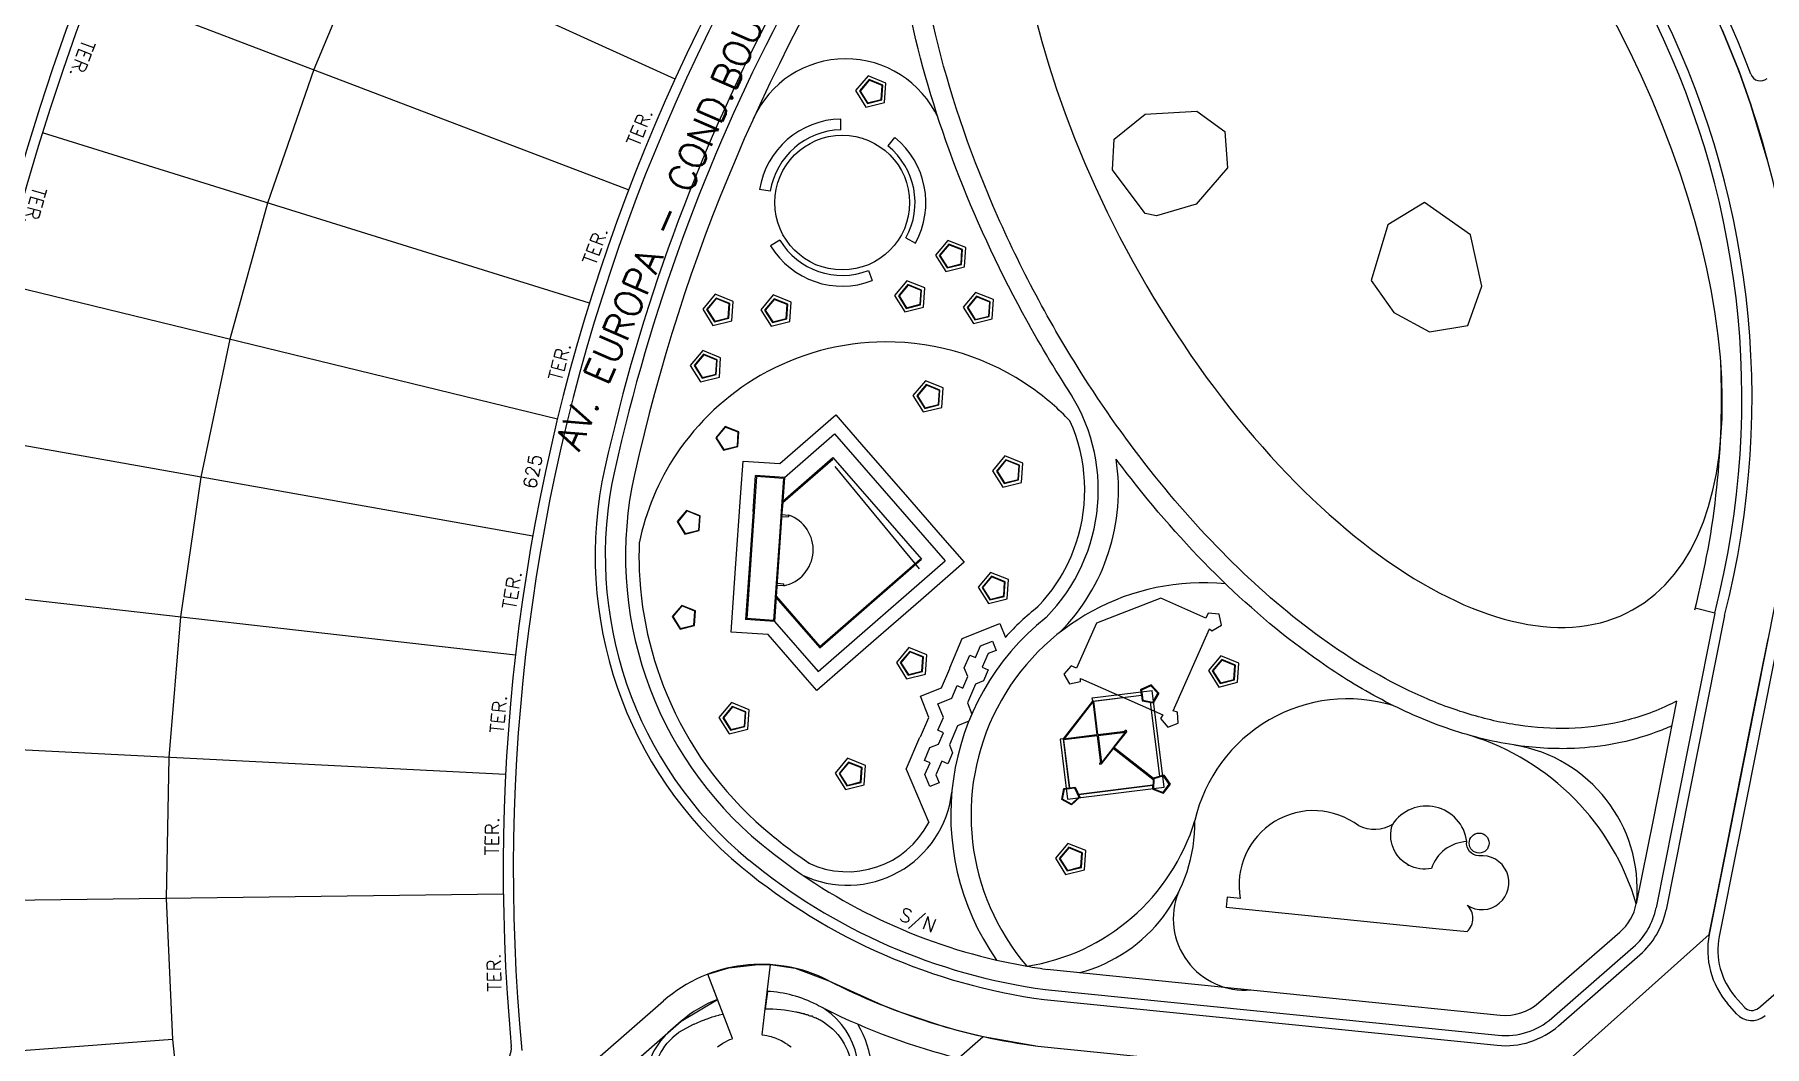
# Model space of a CAD drawing. Extents: x 714896 to 749292, y 8417558 to 8447149.
# Drawn here: x 742034.9 to 742291.4, y 8429512.2 to 8429662.3 of the extents above; entities that cross this region are included whole.
import ezdxf

# ---------------------------------------------------------------- set-up
doc = ezdxf.new("R2010")
doc.units = 0
doc.header["$MEASUREMENT"] = 0
for name, color, linetype in [('LOTE', 7, 'CONTINUOUS'), ('NUM-PORTA', 7, 'CONTINUOUS'), ('QUADRA', 6, 'CONTINUOUS'), ('REFERENCIA', 7, 'CONTINUOUS'), ('TEXTO', 7, 'CONTINUOUS'), ('TEXTODERUA', 3, 'CONTINUOUS')]:
    doc.layers.add(name, color=color, linetype=linetype)
doc.styles.add('ROMANS', font='ROMANS.SHX', dxfattribs={"height": 1.5})

msp = doc.modelspace()

# ---------------------------------------------------------------- linework, layer by layer
at = {"layer": 'LOTE'}
for p, q in [((742290.57, 8429517.9), (742374.78, 8429591.29)), ((742295.32, 8429581.73), (742287.39, 8429541.85)), ((742284.09, 8429576.49), (742277.87, 8429545.24)), ((742277.87, 8429545.24), (742275.39, 8429532.78)), ((742287.45, 8429542.14), (742284.74, 8429528.52)), ((742259.93, 8429516.4), (742271.99, 8429526.91)), ((742184.74, 8429520.65), (742251.97, 8429513.86)), ((742288.45, 8429518.05), (742287.12, 8429519.57))]:
    msp.add_line(p, q, dxfattribs=at)
msp.add_lwpolyline([(742096.09, 8429847.76, 0.427768), (742091.75, 8429847.96, 0.127887), (741978.39, 8429664.51, 0.419732), (741980.43, 8429660.74), (742022.72, 8429648.57, 0.408083), (742026.41, 8429650.56, -0.125986), (742124.85, 8429810.42, 0.399246), (742125.03, 8429814.55)], format="xyb", close=True, dxfattribs=at)
for points in [[(742156.51, 8429778.43), (742142.31, 8429763.91), (742128.24, 8429747.56), (742115.61, 8429730.85), (742104.06, 8429713.39), (742093.63, 8429695.23), (742084.36, 8429676.46), (742076.28, 8429657.14), (742069.43, 8429637.35), (742063.84, 8429617.17), (742059.53, 8429596.68), (742056.51, 8429575.96), (742054.79, 8429555.09), (742054.39, 8429534.15), (742055.31, 8429513.23), (742057.53, 8429492.41), (742061.06, 8429471.77)], [(742129.86, 8429655.74), (742052.5, 8429690.96)], [(742043.58, 8429669.62), (742122.99, 8429639.31)], [(742117.17, 8429622.49), (742036.01, 8429647.75)], [(742029.83, 8429625.45), (742112.42, 8429605.34)], [(742108.75, 8429587.92), (742025.07, 8429602.81)], [(742021.73, 8429579.91), (742106.19, 8429570.3)], [(742104.73, 8429552.56), (742019.84, 8429556.85)], [(742104.39, 8429534.77), (742019.4, 8429533.72)], [(742055.31, 8429513.23), (742020.41, 8429510.6)]]:
    msp.add_lwpolyline(points, dxfattribs=at)
for centre, radius, start, end in [((742387.82, 8429538.26), 368.45, 134.1444, 193.7819), ((742387.82, 8429538.26), 283.45, 134.9929, 185.273), ((742159.72, 8429608.33), 128.37, 345.6402, 68.5451), ((742387.82, 8429538.26), 273.45, 137.4739, 167.4383), ((742178.01, 8429585.01), 58.5, 167.4383, 230.4704), ((742196.52, 8429607.43), 87.57, 230.4704, 262.3074), ((742265.09, 8429534.83), 10.5, 311.072, 348.7519), ((742295.04, 8429526.47), 10.5, 168.7519, 221.072), ((742289.58, 8429519.03), 1.5, 221.072, 311.072), ((742253.03, 8429524.31, 0), 10.5, 264.2353, 311.072), ((742102.58, 8429511.93), 3, 311.072, 5.273)]:
    msp.add_arc(centre, radius, start, end, dxfattribs=at)
at = {"layer": 'QUADRA', "color": 6, "linetype": 'CONTINUOUS'}
for points in [[(742285.17, 8429663.07), (742287.69, 8429656.87), (742289.45, 8429651.92), (742291.88, 8429643.81)], [(742291.88, 8429643.81), (742289.45, 8429651.92), (742287.69, 8429656.87), (742285.17, 8429663.07)], [(742256.52, 8429504.86), (742283.27, 8429528.81), (742284.39, 8429534.44), (742285.98, 8429542.43), (742288.02, 8429552.69), (742289.65, 8429560.9), (742291.99, 8429572.68)], [(742256.52, 8429504.86), (742283.27, 8429528.81), (742284.39, 8429534.44), (742285.98, 8429542.43), (742288.02, 8429552.69), (742289.65, 8429560.9), (742291.99, 8429572.68)], [(742123.97, 8429510.02), (742128.79, 8429514.21), (742130.79, 8429515.95), (742136.16, 8429519.18), (742134.74, 8429522.93), (742137.86, 8429523.86), (742142.17, 8429524.38), (742144.03, 8429524.34), (742147.66, 8429523.79), (742152.66, 8429521.95), (742160.51, 8429518.36), (742163.33, 8429517.27), (742170.05, 8429515.08), (742173.14, 8429514.25), (742175.58, 8429513.67), (742183.66, 8429512.22), (742202.76, 8429510.29)], [(742123.97, 8429510.02), (742128.79, 8429514.21), (742130.79, 8429515.95), (742136.16, 8429519.18), (742134.74, 8429522.93), (742137.86, 8429523.86), (742142.17, 8429524.38), (742144.03, 8429524.34), (742147.66, 8429523.79), (742152.66, 8429521.95), (742160.51, 8429518.36), (742163.33, 8429517.27), (742170.05, 8429515.08), (742173.14, 8429514.25), (742175.58, 8429513.67), (742183.66, 8429512.22), (742202.76, 8429510.29)]]:
    msp.add_lwpolyline(points, dxfattribs=at)
at = {"layer": 'REFERENCIA', "color": 24}
for p, q in [((742154.46, 8429648.21), (742154.43, 8429649.81)), ((742161.45, 8429645.81), (742162.45, 8429647.06)), ((742143.99, 8429639.09), (742142.41, 8429639.33)), ((742145.41, 8429631.84), (742144.04, 8429631.01)), ((742164.11, 8429632.19), (742165.51, 8429631.41)), ((742158.54, 8429627.33), (742159.12, 8429625.84)), ((742146.09, 8429596.63), (742153.51, 8429603.1)), ((742153.51, 8429603.1), (742169.94, 8429584.25)), ((742145.83, 8429592.89), (742153.26, 8429599.36)), ((742145.84, 8429593.1), (742153.27, 8429599.57)), ((742153.27, 8429599.57), (742166.41, 8429584.49)), ((742153.54, 8429598.27), (742166.05, 8429583.06)), ((742141.43, 8429591.56), (742141.8, 8429596.92)), ((742141.94, 8429596.76), (742141.58, 8429591.55)), ((742146.09, 8429596.63), (742141.8, 8429596.92)), ((742143.93, 8429596.62), (742141.94, 8429596.76)), ((742145.93, 8429596.49), (742143.93, 8429596.62)), ((742145.69, 8429590.83), (742146.69, 8429590.76)), ((742145.71, 8429591.11), (742146.71, 8429591.04)), ((742145.71, 8429591.11), (742146.71, 8429591.04)), ((742145.71, 8429591.11), (742145.71, 8429591.11)), ((742146.71, 8429591.04), (742146.69, 8429590.76)), ((742151.09, 8429567.83), (742169.94, 8429584.25)), ((742151.33, 8429571.35), (742166.41, 8429584.49)), ((742151.35, 8429571.56), (742166.2, 8429584.51)), ((742144.98, 8429580.44), (742144.62, 8429575.25)), ((742144.99, 8429580.64), (742145.99, 8429580.57)), ((742145.01, 8429580.92), (742146.01, 8429580.85)), ((742145.99, 8429580.57), (742146.01, 8429580.85)), ((742144.86, 8429578.78), (742151.33, 8429571.35)), ((742144.88, 8429578.99), (742151.35, 8429571.56)), ((742284.09, 8429576.49), (742281.19, 8429577.24)), ((742293.16, 8429578.54), (742285.92, 8429542.14)), ((742293.16, 8429578.54), (742285.92, 8429542.14)), ((742144.62, 8429575.25), (742140.33, 8429575.55)), ((742144.48, 8429575.41), (742140.49, 8429575.68)), ((742144.62, 8429575.25), (742151.09, 8429567.83)), ((742172.46, 8429572.72), (742178.05, 8429574.95)), ((742178.05, 8429574.95), (742178.87, 8429572.9)), ((742285.54, 8429576.12), (742279.05, 8429543.51)), ((742170.6, 8429568.4), (742172.46, 8429572.72)), ((742169.39, 8429565.41), (742170.63, 8429568.3)), ((742170.63, 8429568.3), (742170.6, 8429568.4)), ((742166.25, 8429564.16), (742169.39, 8429565.41)), ((742167.5, 8429561.02), (742166.25, 8429564.16)), ((742191.75, 8429563.92, 0), (742200.64, 8429565.02, 0)), ((742191.96, 8429563.44, 0), (742199.07, 8429564.32, 0)), ((742202.42, 8429550.67, 0), (742200.64, 8429565.02, 0)), ((742187.47, 8429557.84, 0), (742191.81, 8429563.42, 0)), ((742187.61, 8429557.86, 0), (742191.83, 8429563.28, 0)), ((742191.81, 8429563.42, 0), (742191.75, 8429563.92, 0)), ((742191.81, 8429563.42, 0), (742192.43, 8429558.46, 0)), ((742200.35, 8429563.27, 0), (742201.71, 8429552.28, 0)), ((742278.43, 8429563.45), (742274.93, 8429545.83)), ((742166.25, 8429558.13), (742167.5, 8429561.02)), ((742192.58, 8429558.48, 0), (742196.65, 8429558.98, 0)), ((742164.12, 8429553.36), (742166.15, 8429558.09)), ((742187.47, 8429557.84, 0), (742186.97, 8429557.78, 0)), ((742186.97, 8429557.78, 0), (742188.07, 8429548.9, 0)), ((742187.47, 8429557.84, 0), (742192.43, 8429558.46, 0)), ((742187.49, 8429557.69, 0), (742187.47, 8429557.84, 0)), ((742187.49, 8429557.69, 0), (742188.37, 8429550.59, 0)), ((742192.45, 8429558.31, 0), (742192.95, 8429554.24, 0)), ((742192.6, 8429558.33, 0), (742196.67, 8429558.83, 0)), ((742192.6, 8429558.33, 0), (742193.1, 8429554.26, 0)), ((742193.1, 8429554.25, 0), (742194.84, 8429556.48, 0)), ((742193.12, 8429554.11, 0), (742194.92, 8429556.42, 0)), ((742194.84, 8429556.48, 0), (742194.93, 8429556.6, 0)), ((742194.84, 8429556.48, 0), (742200.75, 8429551.88, 0)), ((742194.93, 8429556.6, 0), (742196.67, 8429558.83, 0)), ((742194.93, 8429556.6, 0), (742200.84, 8429552, 0)), ((742195.01, 8429556.54, 0), (742196.81, 8429558.85, 0)), ((742164.12, 8429553.36), (742167.49, 8429545.44)), ((742200.75, 8429551.88, 0), (742200.84, 8429552, 0)), ((742188.07, 8429548.9, 0), (742202.42, 8429550.67, 0)), ((742189.7, 8429549.6, 0), (742200.74, 8429550.97, 0)), ((742274.93, 8429545.83), (742272.45, 8429533.36)), ((742279.34, 8429544.95), (742276.86, 8429532.49)), ((742285.98, 8429542.43), (742283.27, 8429528.81)), ((742285.98, 8429542.43), (742283.27, 8429528.81)), ((742257.95, 8429518.66), (742270.02, 8429529.17)), ((742260.91, 8429515.27), (742272.98, 8429525.78)), ((742177.56, 8429525.01), (742182.06, 8429524.1)), ((742185.05, 8429523.64), (742252.27, 8429516.85)), ((741856.47, 8429282.19), (742128.16, 8429518.97)), ((742184.59, 8429519.16), (742251.82, 8429512.37)), ((742287.32, 8429517.06), (742285.99, 8429518.59)), ((742115.08, 8429502.27), (742128.79, 8429514.21)), ((742115.08, 8429502.27), (742128.79, 8429514.21)), ((742156.66, 8429497.18), (742175.58, 8429513.67))]:
    msp.add_line(p, q, dxfattribs=at)
at = {"layer": 'REFERENCIA', "color": 24, "extrusion": (0, 0, -1)}
for p, q in [((742191.96, 8429563.44, 0), (742191.81, 8429563.42, 0)), ((742187.49, 8429557.69, 0), (742187.47, 8429557.84, 0))]:
    msp.add_line(p, q, dxfattribs=at)
at = {"layer": 'REFERENCIA', "color": 24}
for points in [[(742156.65, 8429654.02), (742158.17, 8429651.59), (742160.95, 8429652.28), (742161.15, 8429655.15), (742158.49, 8429656.22)], [(742157.22, 8429653.98), (742158.39, 8429652.12), (742160.51, 8429652.66), (742160.66, 8429654.84), (742158.63, 8429655.66)], [(742157.32, 8429653.97), (742158.42, 8429652.21), (742160.43, 8429652.72), (742160.58, 8429654.79), (742158.65, 8429655.56)], [(742168.49, 8429629.61), (742170.01, 8429627.18), (742172.79, 8429627.87), (742172.99, 8429630.74), (742170.33, 8429631.81)], [(742169.06, 8429629.57), (742170.23, 8429627.71), (742172.35, 8429628.24), (742172.5, 8429630.43), (742170.47, 8429631.25)], [(742169.16, 8429629.56), (742170.26, 8429627.8), (742172.28, 8429628.31), (742172.42, 8429630.38), (742170.49, 8429631.15)], [(742162.42, 8429623.62), (742163.95, 8429621.19), (742166.73, 8429621.88), (742166.93, 8429624.75), (742164.26, 8429625.82)], [(742133.96, 8429621.61), (742135.48, 8429619.18), (742138.27, 8429619.88), (742138.46, 8429622.74), (742135.8, 8429623.81)], [(742134.54, 8429621.57), (742135.7, 8429619.72), (742137.82, 8429620.25), (742137.97, 8429622.44), (742135.94, 8429623.25)], [(742134.63, 8429621.57), (742135.74, 8429619.81), (742137.75, 8429620.31), (742137.89, 8429622.38), (742135.97, 8429623.16)], [(742142.57, 8429621.5), (742144.1, 8429619.07), (742146.88, 8429619.77), (742147.08, 8429622.63), (742144.41, 8429623.7)], [(742143.15, 8429621.46), (742144.31, 8429619.61), (742146.44, 8429620.14), (742146.59, 8429622.32), (742144.56, 8429623.14)], [(742163, 8429623.58), (742164.16, 8429621.72), (742166.29, 8429622.25), (742166.44, 8429624.44), (742164.41, 8429625.26)], [(742163.1, 8429623.57), (742164.2, 8429621.81), (742166.21, 8429622.32), (742166.35, 8429624.39), (742164.43, 8429625.16)], [(742172.6, 8429621.88), (742174.12, 8429619.45), (742176.91, 8429620.15), (742177.1, 8429623.01), (742174.44, 8429624.08)], [(742173.18, 8429621.84), (742174.34, 8429619.99), (742176.46, 8429620.52), (742176.61, 8429622.7), (742174.58, 8429623.52)], [(742173.27, 8429621.84), (742174.37, 8429620.08), (742176.39, 8429620.58), (742176.53, 8429622.65), (742174.6, 8429623.43)], [(742143.25, 8429621.46), (742144.35, 8429619.7), (742146.36, 8429620.2), (742146.5, 8429622.27), (742144.58, 8429623.05)], [(742132.12, 8429613.26), (742133.64, 8429610.83), (742136.43, 8429611.53), (742136.62, 8429614.39), (742133.96, 8429615.46)], [(742132.7, 8429613.22), (742133.86, 8429611.37), (742135.98, 8429611.9), (742136.13, 8429614.08), (742134.1, 8429614.9)], [(742132.79, 8429613.22), (742133.89, 8429611.46), (742135.91, 8429611.96), (742136.05, 8429614.03), (742134.12, 8429614.81)], [(742165.15, 8429608.77), (742166.67, 8429606.34), (742169.45, 8429607.03), (742169.65, 8429609.9), (742166.99, 8429610.97)], [(742165.15, 8429608.77), (742166.67, 8429606.34), (742169.45, 8429607.03), (742169.65, 8429609.9), (742166.99, 8429610.97)], [(742165.72, 8429608.73), (742166.89, 8429606.87), (742169.01, 8429607.41), (742169.16, 8429609.59), (742167.13, 8429610.41)], [(742165.82, 8429608.72), (742166.92, 8429606.96), (742168.94, 8429607.47), (742169.08, 8429609.54), (742167.15, 8429610.31)], [(742135.89, 8429602.52), (742137.05, 8429600.67), (742139.17, 8429601.2), (742139.32, 8429603.39), (742137.29, 8429604.2)], [(742135.89, 8429602.52), (742137.05, 8429600.67), (742139.17, 8429601.2), (742139.32, 8429603.39), (742137.29, 8429604.2)], [(742135.98, 8429602.52), (742137.08, 8429600.76), (742139.1, 8429601.26), (742139.24, 8429603.33), (742137.31, 8429604.11)], [(742176.95, 8429597.62), (742178.47, 8429595.19), (742181.25, 8429595.89), (742181.45, 8429598.75), (742178.79, 8429599.82)], [(742176.95, 8429597.62), (742178.47, 8429595.19), (742181.25, 8429595.89), (742181.45, 8429598.75), (742178.79, 8429599.82)], [(742177.52, 8429597.58), (742178.69, 8429595.73), (742180.81, 8429596.26), (742180.96, 8429598.44), (742178.93, 8429599.26)], [(742177.62, 8429597.58), (742178.72, 8429595.82), (742180.74, 8429596.32), (742180.88, 8429598.39), (742178.95, 8429599.17)], [(742130.16, 8429590.07), (742131.33, 8429588.21), (742133.45, 8429588.74), (742133.6, 8429590.93), (742131.57, 8429591.74)], [(742130.26, 8429590.06), (742131.36, 8429588.3), (742133.38, 8429588.81), (742133.52, 8429590.88), (742131.59, 8429591.65)], [(742174.82, 8429580.34), (742176.34, 8429577.91), (742179.12, 8429578.61), (742179.32, 8429581.47), (742176.66, 8429582.54)], [(742174.82, 8429580.34), (742176.34, 8429577.91), (742179.12, 8429578.61), (742179.32, 8429581.47), (742176.66, 8429582.54)], [(742175.4, 8429580.3), (742176.56, 8429578.45), (742178.68, 8429578.98), (742178.83, 8429581.16), (742176.8, 8429581.98)], [(742175.49, 8429580.3), (742176.59, 8429578.54), (742178.61, 8429579.04), (742178.75, 8429581.11), (742176.82, 8429581.89)], [(742129.44, 8429575.97), (742130.61, 8429574.12), (742132.73, 8429574.65), (742132.88, 8429576.83), (742130.85, 8429577.65)], [(742129.54, 8429575.97), (742130.64, 8429574.21), (742132.66, 8429574.71), (742132.8, 8429576.78), (742130.87, 8429577.56)], [(742162.69, 8429569.18), (742164.21, 8429566.75), (742167, 8429567.45), (742167.19, 8429570.31), (742164.53, 8429571.38)], [(742162.69, 8429569.18), (742164.21, 8429566.75), (742167, 8429567.45), (742167.19, 8429570.31), (742164.53, 8429571.38)], [(742163.27, 8429569.15), (742164.43, 8429567.29), (742166.55, 8429567.82), (742166.7, 8429570.01), (742164.67, 8429570.82)], [(742163.36, 8429569.14), (742164.47, 8429567.38), (742166.48, 8429567.88), (742166.62, 8429569.96), (742164.7, 8429570.73)], [(742208.97, 8429567.96), (742210.5, 8429565.53), (742213.28, 8429566.23), (742213.48, 8429569.09), (742210.81, 8429570.16)], [(742209.55, 8429567.92), (742210.71, 8429566.07), (742212.84, 8429566.6), (742212.99, 8429568.78), (742210.95, 8429569.6)], [(742209.65, 8429567.92), (742210.75, 8429566.16), (742212.76, 8429566.66), (742212.9, 8429568.73), (742210.98, 8429569.51)], [(742136.36, 8429561.02), (742137.89, 8429558.59), (742140.67, 8429559.29), (742140.87, 8429562.15), (742138.21, 8429563.22)], [(742136.36, 8429561.02), (742137.89, 8429558.59), (742140.67, 8429559.29), (742140.87, 8429562.15), (742138.21, 8429563.22)], [(742136.94, 8429560.98), (742138.1, 8429559.13), (742140.23, 8429559.66), (742140.38, 8429561.84), (742138.35, 8429562.66)], [(742137.04, 8429560.97), (742138.14, 8429559.22), (742140.15, 8429559.72), (742140.3, 8429561.79), (742138.37, 8429562.57)], [(742153.6, 8429552.75), (742155.12, 8429550.32), (742157.91, 8429551.01), (742158.1, 8429553.87), (742155.44, 8429554.95)], [(742153.6, 8429552.75), (742155.12, 8429550.32), (742157.91, 8429551.01), (742158.1, 8429553.87), (742155.44, 8429554.95)], [(742154.18, 8429552.71), (742155.34, 8429550.85), (742157.46, 8429551.38), (742157.61, 8429553.57), (742155.58, 8429554.39)], [(742154.27, 8429552.7), (742155.38, 8429550.94), (742157.39, 8429551.45), (742157.53, 8429553.52), (742155.61, 8429554.29)], [(742186.28, 8429540.13), (742187.8, 8429537.7), (742190.58, 8429538.4), (742190.78, 8429541.26), (742188.12, 8429542.33)], [(742186.85, 8429540.09), (742188.02, 8429538.24), (742190.14, 8429538.77), (742190.29, 8429540.95), (742188.26, 8429541.77)], [(742186.95, 8429540.08), (742188.05, 8429538.32), (742190.07, 8429538.83), (742190.21, 8429540.9), (742188.28, 8429541.67)]]:
    msp.add_lwpolyline(points, close=True, dxfattribs=at)
at = {"layer": 'REFERENCIA', "color": 120}
for points in [[(742201.29, 8429635.43), (742199.57, 8429635.77), (742194.73, 8429642.27), (742194.99, 8429646.81), (742199.61, 8429650.52), (742207.26, 8429650.96), (742211.39, 8429647.94), (742211.82, 8429642.57), (742207.16, 8429637.19)], [(742201.29, 8429635.43), (742199.57, 8429635.77), (742194.73, 8429642.27), (742194.99, 8429646.81), (742199.61, 8429650.52), (742207.26, 8429650.96), (742211.39, 8429647.94), (742211.82, 8429642.57), (742207.16, 8429637.19)], [(742201.29, 8429635.43), (742199.57, 8429635.77), (742194.73, 8429642.27), (742194.99, 8429646.81), (742199.61, 8429650.52), (742207.26, 8429650.96), (742211.39, 8429647.94), (742211.82, 8429642.57), (742207.16, 8429637.19)], [(742236.49, 8429621.08), (742241.75, 8429618.24), (742247.48, 8429619.17), (742249.54, 8429625.03), (742247.86, 8429632.64), (742241.04, 8429637.43), (742235.61, 8429634.11), (742233.12, 8429625.84)]]:
    msp.add_lwpolyline(points, close=True, dxfattribs=at)
at = {"layer": 'REFERENCIA', "color": 24}
for points in [[(742139.62, 8429594.41), (742139.94, 8429599.05), (742145.4, 8429598.68), (742153.71, 8429605.92), (742157.53, 8429601.53)], [(742157.53, 8429601.53), (742164.36, 8429593.7)], [(742145.93, 8429596.49), (742145.69, 8429593.05)], [(742146.09, 8429596.63), (742145.84, 8429593.1)], [(742138.8, 8429582.42), (742139.62, 8429594.41)], [(742145.69, 8429593.05), (742145.33, 8429587.83)], [(742145.83, 8429592.89), (742145.72, 8429591.31)], [(742164.36, 8429593.7), (742169.21, 8429588.13)], [(742141.43, 8429591.56), (742141.09, 8429586.62)], [(742141.58, 8429591.55), (742141.24, 8429586.61)], [(742145.72, 8429591.31), (742144.98, 8429580.44)], [(742145.33, 8429587.83), (742144.48, 8429575.41)], [(742169.21, 8429588.13), (742172.76, 8429584.06), (742166.3, 8429578.43)], [(742141.09, 8429586.62), (742140.33, 8429575.55)], [(742141.24, 8429586.61), (742140.74, 8429579.27)], [(742149.51, 8429566.59), (742143.66, 8429573.31), (742138.2, 8429573.69), (742138.8, 8429582.42)], [(742140.74, 8429579.27), (742140.49, 8429575.68)], [(742166.3, 8429578.43), (742159.3, 8429572.33)], [(742159.3, 8429572.33), (742150.9, 8429565), (742149.51, 8429566.59)], [(742169.03, 8429551.32), (742167.64, 8429550.77), (742166.93, 8429552.54), (742167.69, 8429554.29), (742166.85, 8429554.65), (742167.66, 8429556.54), (742168.96, 8429557.05), (742169.69, 8429558.75), (742168.85, 8429559.11), (742169.66, 8429560.99), (742168.85, 8429563.04), (742170.9, 8429563.86), (742171.71, 8429565.74), (742172.54, 8429565.38), (742173.28, 8429567.07), (742172.76, 8429568.37), (742173.57, 8429570.25), (742174.41, 8429569.89), (742175.16, 8429571.64), (742176.94, 8429572.35), (742177.49, 8429570.95), (742176.29, 8429570.48), (742175.76, 8429569.25), (742175.43, 8429568.47), (742176.33, 8429568.08), (742175.63, 8429566.44), (742174.43, 8429565.97), (742173.23, 8429563.17), (742173.89, 8429561.49), (742173.44, 8429560.44), (742171.76, 8429559.77), (742170.56, 8429556.97), (742171.03, 8429555.77), (742170.37, 8429554.23), (742170.33, 8429554.14), (742169.42, 8429554.53), (742168.56, 8429552.52), (742169.03, 8429551.32)], [(742147.06, 8429512.07), (742146.85, 8429512.23), (742146.77, 8429512.29), (742146.56, 8429512.45), (742146.48, 8429512.51), (742146.26, 8429512.65), (742146.17, 8429512.7), (742145.94, 8429512.84), (742145.86, 8429512.89), (742145.63, 8429513.02), (742145.54, 8429513.06), (742145.3, 8429513.18), (742145.21, 8429513.22), (742144.97, 8429513.32), (742144.88, 8429513.36), (742144.63, 8429513.46), (742144.54, 8429513.49), (742144.29, 8429513.57), (742144.19, 8429513.6), (742143.89, 8429513.69), (742143.49, 8429513.77), (742143.18, 8429513.84), (742142.82, 8429513.89), (742142.77, 8429513.9), (742143.24, 8429517.77), (742144.03, 8429524.34)], [(742136.16, 8429512.12), (742136.37, 8429512.28), (742136.45, 8429512.34), (742136.66, 8429512.49), (742136.75, 8429512.54), (742136.97, 8429512.68), (742137.06, 8429512.73), (742137.33, 8429512.89), (742137.7, 8429513.07), (742137.98, 8429513.21), (742138.31, 8429513.35), (742138.36, 8429513.36), (742136.98, 8429517.01), (742134.74, 8429522.93)]]:
    msp.add_lwpolyline(points, dxfattribs=at)
at = {"layer": 'REFERENCIA', "color": 24, "elevation": 0}
for points in [[(742192.36, 8429575.01), (742189.39, 8429568.33), (742188.63, 8429568.67), (742187.52, 8429567.43), (742188.35, 8429565.99), (742189.98, 8429566.34), (742190.02, 8429566.8), (742202.23, 8429561.38), (742201.89, 8429560.86), (742202.94, 8429559.57), (742204.49, 8429560.17), (742204.4, 8429561.82), (742203.75, 8429562), (742209.15, 8429574.17), (742209.49, 8429573.86), (742210.93, 8429574.69), (742210.58, 8429576.32), (742208.93, 8429576.49), (742208.59, 8429575.73), (742201.91, 8429578.69), (742192.36, 8429575.01), (742189.39, 8429568.33)], [(742189.7, 8429549.6), (742189.89, 8429549.19), (742188.68, 8429548.05), (742187.23, 8429548.85), (742187.54, 8429550.49), (742188.37, 8429550.59), (742187.47, 8429557.84), (742191.81, 8429563.42), (742199.07, 8429564.32), (742198.97, 8429565.14), (742200.47, 8429565.85), (742201.6, 8429564.63), (742200.8, 8429563.18), (742200.35, 8429563.27), (742201.71, 8429552.28), (742202.36, 8429552.47), (742203.29, 8429551.09), (742202.27, 8429549.78), (742200.71, 8429550.35), (742200.73, 8429550.97), (742189.7, 8429549.6)], [(742192.58, 8429558.48), (742191.96, 8429563.44)], [(742192.45, 8429558.31), (742187.49, 8429557.69)]]:
    msp.add_lwpolyline(points, dxfattribs=at)
at = {"layer": 'REFERENCIA', "color": 24, "extrusion": (0, 0, -1), "elevation": 0}
for points in [[(-742198.97, 8429565.14), (-742199.17, 8429563.5), (-742200.8, 8429563.18), (-742201.6, 8429564.63), (-742200.47, 8429565.85)], [(-742199.07, 8429565.08), (-742199.26, 8429563.58), (-742200.75, 8429563.29), (-742201.48, 8429564.62), (-742200.45, 8429565.73)], [(-742202.32, 8429552.35), (-742200.86, 8429551.93), (-742200.81, 8429550.42), (-742202.24, 8429549.9), (-742203.17, 8429551.09)], [(-742187.54, 8429550.49), (-742189.19, 8429550.69), (-742189.89, 8429549.19), (-742188.68, 8429548.05), (-742187.23, 8429548.85)], [(-742187.63, 8429550.39), (-742189.13, 8429550.58), (-742189.77, 8429549.21), (-742188.67, 8429548.17), (-742187.34, 8429548.91)]]:
    msp.add_lwpolyline(points, close=True, dxfattribs=at)
at = {"layer": 'REFERENCIA', "color": 24, "elevation": 0}
for points in [[(742196.78, 8429559.15), (742196.81, 8429558.85), (742196.66, 8429558.83), (742196.63, 8429559.13)], [(742192.82, 8429554.07), (742193.12, 8429554.11), (742193.1, 8429554.26), (742192.8, 8429554.22)]]:
    msp.add_lwpolyline(points, close=True, dxfattribs=at)
at = {"layer": 'REFERENCIA', "color": 24, "extrusion": (0, 0, -1), "elevation": 0}
msp.add_lwpolyline([(-742200.76, 8429551.89), (-742200.71, 8429550.35), (-742202.27, 8429549.78), (-742203.29, 8429551.09), (-742202.36, 8429552.47), (-742200.81, 8429552.02)], dxfattribs=at)
at = {"layer": 'REFERENCIA', "color": 24}
msp.add_lwpolyline([(742231.27, 8429544.92, 0.685231), (742213.7, 8429534.16), (742213.25, 8429534.2), (742211.76, 8429534.35), (742211.61, 8429532.86), (742242.73, 8429529.72), (742247.35, 8429529.25, 0.438438), (742247.34, 8429533.17, 1.435948), (742249.07, 8429540.47, -0.450362), (742247.3, 8429542.59, 0.311442), (742242.05, 8429538.6, -0.17295), (742238.7, 8429539.09, -0.050532), (742238.62, 8429539.05, -0.059021), (742238.59, 8429539.15, -0.357125), (742236.27, 8429545.11, -0.255199)], format="xyb", close=True, dxfattribs=at)
for points in [[(742126.59, 8429505.4, -0.24205), (742129.47, 8429513.48, -0.00268), (742129.54, 8429513.55, 0.000745), (742129.55, 8429513.55), (742129.94, 8429513.9), (742130.02, 8429513.97), (742130.43, 8429514.3), (742130.52, 8429514.35), (742130.98, 8429514.63), (742131.07, 8429514.68), (742131.53, 8429514.93), (742131.62, 8429514.98), (742132.07, 8429515.21), (742132.16, 8429515.26), (742132.61, 8429515.48), (742132.71, 8429515.52), (742133.15, 8429515.72), (742133.25, 8429515.77), (742133.69, 8429515.95), (742133.78, 8429515.99), (742134.22, 8429516.16), (742134.32, 8429516.2), (742134.75, 8429516.36), (742134.85, 8429516.39), (742135.28, 8429516.53), (742135.38, 8429516.57), (742135.81, 8429516.7), (742135.91, 8429516.73), (742136.34, 8429516.85), (742136.43, 8429516.87), (742136.89, 8429516.98), (742136.98, 8429517.01), (742136.16, 8429519.18, 0.087759), (742130.79, 8429515.95), (742128.79, 8429514.21, 0.4347), (742128.82, 8429499.03, 0.140402)], [(742155.45, 8429502.22, 0.393865), (742152.1, 8429517.75, -0.003567), (742150.83, 8429518.4, 0.105829), (742143.55, 8429520.36), (742143.24, 8429517.77, -0.062021), (742147.8, 8429517.34, -0.000577), (742147.85, 8429517.33), (742147.85, 8429517.33, -0.006676), (742148.33, 8429517.21), (742148.34, 8429517.23, -0.001159), (742148.44, 8429517.2), (742148.43, 8429517.19, -0.006794), (742148.92, 8429517.06), (742148.93, 8429517.08, -0.001165), (742149.04, 8429517.06), (742149.02, 8429517.03, -0.006918), (742149.51, 8429516.88), (742149.54, 8429516.92, -0.001172), (742149.64, 8429516.89), (742149.6, 8429516.84, -0.007048), (742150.1, 8429516.67), (742150.15, 8429516.74, -0.001178), (742150.25, 8429516.71), (742150.2, 8429516.64, -0.007184), (742150.69, 8429516.44), (742150.73, 8429516.48, -0.002694), (742150.82, 8429516.44), (742150.79, 8429516.41, -0.008746), (742151.39, 8429516.15), (742151.38, 8429516.14, -0.246229), (742156.13, 8429508.84)]]:
    msp.add_lwpolyline(points, format="xyb", dxfattribs=at)
for centre, radius in [((742154.66, 8429637.41), 10), ((742249.13, 8429542.37), 1.48)]:
    msp.add_circle(centre, radius, dxfattribs=at)
for centre, radius, start, end in [((742387.82, 8429538.26), 376.95, 133.8006, 162.9594), ((742387.82, 8429538.26), 369.95, 133.8973, 194.1656), ((742387.82, 8429538.26), 281.95, 134.7113, 185.4272), ((742159.95, 8429608.59), 136.55, 347.2889, 70.417), ((742159.72, 8429608.33), 129.87, 345.6402, 68.5451), ((742387.82, 8429538.26), 274.95, 137.4739, 167.4383), ((742159.95, 8429608.59), 138.05, 20.2854, 54.4948), ((742387.82, 8429538.26), 270.45, 146.5214, 167.4383), ((742155.2, 8429643.69), 15.06, 24.7044, 155.8221), ((742290.85, 8429656.97), 1.5, 200.2854, 311.072), ((742154.66, 8429637.41), 12.4, 91.072, 171.072), ((742154.66, 8429637.41), 10.8, 91.072, 171.072), ((742154.66, 8429637.41), 12.4, 331.072, 51.072), ((742154.66, 8429637.41), 10.8, 331.072, 51.072), ((742154.66, 8429637.41), 12.4, 211.072, 291.072), ((742154.66, 8429637.41), 10.8, 211.072, 291.072), ((742161.21, 8429579.27), 37.47, 90.2875, 119.9404), ((742161.21, 8429579.27), 37.47, 54.6655, 90.2877), ((742159.4, 8429608.34), 125.69, 345.5604, 2.3661), ((742161.21, 8429579.27), 37.47, 119.9404, 146.1826), ((742161.21, 8429579.27), 37.47, 43.3868, 54.6655), ((742165.67, 8429594.76), 26.97, 315.4679, 34.4173), ((742165.67, 8429594.76), 24.97, 341.6553, 24.2388), ((742161.21, 8429579.27), 37.47, 146.1826, 168.2844), ((742178.01, 8429585.01), 60, 167.4383, 230.4704), ((742165.67, 8429594.76), 29.97, 315.103, 8.7819), ((742178.01, 8429585.01), 55.5, 167.4383, 230.4704), ((742144.9, 8429585.9), 5.45, 281.4641, 70.6799), ((742178.01, 8429585.01), 53.5, 177.8193, 180.9069), ((742165.67, 8429594.76), 24.97, 315.4679, 341.6554), ((742178.01, 8429585.01), 53.5, 180.9067, 204.2028), ((742208.23, 8429546.53), 34.47, 84.5348, 220.596), ((742208.23, 8429546.53), 39.47, 128.5141, 138.0718), ((742208.23, 8429546.53), 37.47, 128.5141, 215.059), ((742178.01, 8429585.01), 53.5, 204.2027, 230.8231), ((742229.64, 8429540.52), 23.26, 73.104, 167.1061), ((742236.84, 8429522.87), 37.12, 16.4197, 72.7752), ((742250.85, 8429535.47), 21.73, 355.2328, 80.6292), ((742155.45, 8429551.69), 15.57, 244.5796, 353.5828), ((742241.33, 8429541.85), 6.02, 7.0702, 147.1334), ((742155.45, 8429551.69), 13.57, 244.5796, 332.5637), ((742177.27, 8429554.79), 31.06, 278.8738, 343.0002), ((742183.95, 8429545.4), 23.03, 284.914, 0.7717), ((742196.52, 8429607.43), 84.57, 230.4704, 257.0481), ((742196.52, 8429607.43), 82.57, 230.6991, 235.511), ((742196.52, 8429607.43), 89.07, 230.4704, 262.3074), ((742214.36, 8429531.14), 10.59, 158.1706, 274.973), ((742265.09, 8429534.83), 7.5, 311.072, 348.7519), ((742265.09, 8429534.83), 12, 311.072, 348.7519), ((742295.04, 8429526.47), 12, 168.7519, 221.072), ((742142.61, 8429502.38), 22, 62.8356, 131.072), ((742142.61, 8429502.38), 22, 62.8356, 131.072), ((742196.52, 8429607.43), 84.57, 260.1569, 262.3074), ((742196.52, 8429607.43), 96.07, 242.8356, 262.3074), ((742196.52, 8429607.43), 96.07, 242.8356, 262.3074), ((742253.03, 8429524.31, 0), 7.5, 264.2353, 311.072), ((742196.52, 8429607.43), 100.07, 243.6531, 255.7457), ((742144.14, 8429507.83), 14.95, 338.665, 30.8805), ((742289.58, 8429519.03), 3, 221.072, 311.072), ((742253.03, 8429524.31, 0), 12, 264.2353, 311.072)]:
    msp.add_arc(centre, radius, start, end, dxfattribs=at)
at = {"layer": 'REFERENCIA', "color": 120, "extrusion": (0, 0, -1)}
msp.add_ellipse((742232.72, 8429647.93), major_axis=(-39.16, 70.97), ratio=0.492351, dxfattribs=at)
at = {"layer": 'REFERENCIA', "color": 24}
for points, knots in [([(742278.43, 8429563.45), (742277.99, 8429563.22), (742277.54, 8429562.99), (742274.79, 8429561.7), (742272.37, 8429560.88), (742267.45, 8429559.76), (742264.94, 8429559.46), (742259.95, 8429559.33), (742257.45, 8429559.49), (742252.52, 8429560.21), (742250.08, 8429560.77), (742245.25, 8429562.22), (742242.87, 8429563.12), (742235.76, 8429566.27), (742231.11, 8429568.98), (742222.04, 8429575.4), (742217.61, 8429579.11), (742209.06, 8429587.39), (742204.94, 8429591.94), (742197.11, 8429601.72), (742193.4, 8429606.95), (742185.02, 8429620.22), (742180.65, 8429628.52), (742173.39, 8429645.4), (742170.49, 8429653.98), (742167.07, 8429668.31), (742166.1, 8429674.14), (742165.24, 8429683.97), (742165.14, 8429688.05), (742165.33, 8429692.02)], [3.152783, 3.152783, 3.152783, 3.152783, 3.174031, 3.174031, 3.282493, 3.282493, 3.390956, 3.390956, 3.499418, 3.499418, 3.607881, 3.607881, 3.716343, 3.716343, 3.935748, 3.935748, 4.155152, 4.155152, 4.374556, 4.374556, 4.593961, 4.593961, 4.909087, 4.909087, 5.224212, 5.224212, 5.445636, 5.445636, 5.608456, 5.608456, 5.608456, 5.608456]), ([(742188.76, 8429608.71), (742186.15, 8429612.72), (742183.69, 8429616.85), (742177.62, 8429628.04), (742174.3, 8429635.25), (742168.76, 8429649.76), (742166.55, 8429657.07), (742163.83, 8429669.54), (742163.02, 8429674.75), (742162.37, 8429682.41), (742162.25, 8429684.94), (742162.24, 8429687.45)], [4.5663297, 4.5663297, 4.5663297, 4.5663297, 4.7266312, 4.7266312, 4.9911205, 4.9911205, 5.2556099, 5.2556099, 5.4494337, 5.4494337, 5.5468172, 5.5468172, 5.5468172, 5.5468172]), ([(742277.7, 8429559.76), (742276.92, 8429559.42), (742276.14, 8429559.1), (742273.39, 8429558.09), (742271.38, 8429557.53), (742267.34, 8429556.75), (742265.3, 8429556.51), (742260.23, 8429556.29), (742257.22, 8429556.48), (742250.86, 8429557.45), (742247.52, 8429558.31), (742241, 8429560.59), (742237.81, 8429562.01), (742231.55, 8429565.31), (742228.49, 8429567.2), (742220.45, 8429572.79), (742215.58, 8429576.88), (742206.22, 8429586), (742201.73, 8429591.04), (742196.75, 8429597.41), (742196.02, 8429598.37), (742195.29, 8429599.34)], [3.183621, 3.183621, 3.183621, 3.183621, 3.216941, 3.216941, 3.298951, 3.298951, 3.380961, 3.380961, 3.503465, 3.503465, 3.64424, 3.64424, 3.785015, 3.785015, 3.925789, 3.925789, 4.161091, 4.161091, 4.396393, 4.396393, 4.437684, 4.437684, 4.437684, 4.437684])]:
    msp.add_open_spline(points, degree=3, knots=knots, dxfattribs=at)

# ---------------------------------------------------------------- texts
at = {"layer": 'NUM-PORTA', "style": 'ROMANS'}
for s, rotation, p in [('625', 79.2958, (742109.25, 8429594.8)), ('S/N', 339.3229, (742162.96, 8429530.98))]:
    msp.add_text(s, height=2, rotation=rotation, dxfattribs=at).set_placement(p)
at = {"layer": 'TEXTO', "style": 'ROMANS'}
for rotation, p in [(249.2368, (742042, 8429661.71)), (67.9233, (742124.48, 8429645.59)), (254.5353, (742034.7, 8429639.88)), (69.7695, (742118, 8429627.99)), (75.2104, (742113.01, 8429610.83)), (80.7153, (742106.22, 8429576.97)), (84.653, (742104.42, 8429558.61)), (89.3178, (742103.69, 8429540.54)), (91.0835, (742104.09, 8429520.35))]:
    msp.add_text('TER.', height=2, rotation=rotation, dxfattribs=at).set_placement(p)
at = {"layer": 'TEXTODERUA', "style": 'ROMANS'}
msp.add_text('AV. EUROPA - COND.BOULEVARD', height=4, rotation=66.5803, dxfattribs=at).set_placement((742115.61, 8429600.38))

doc.saveas('drawing.dxf')
